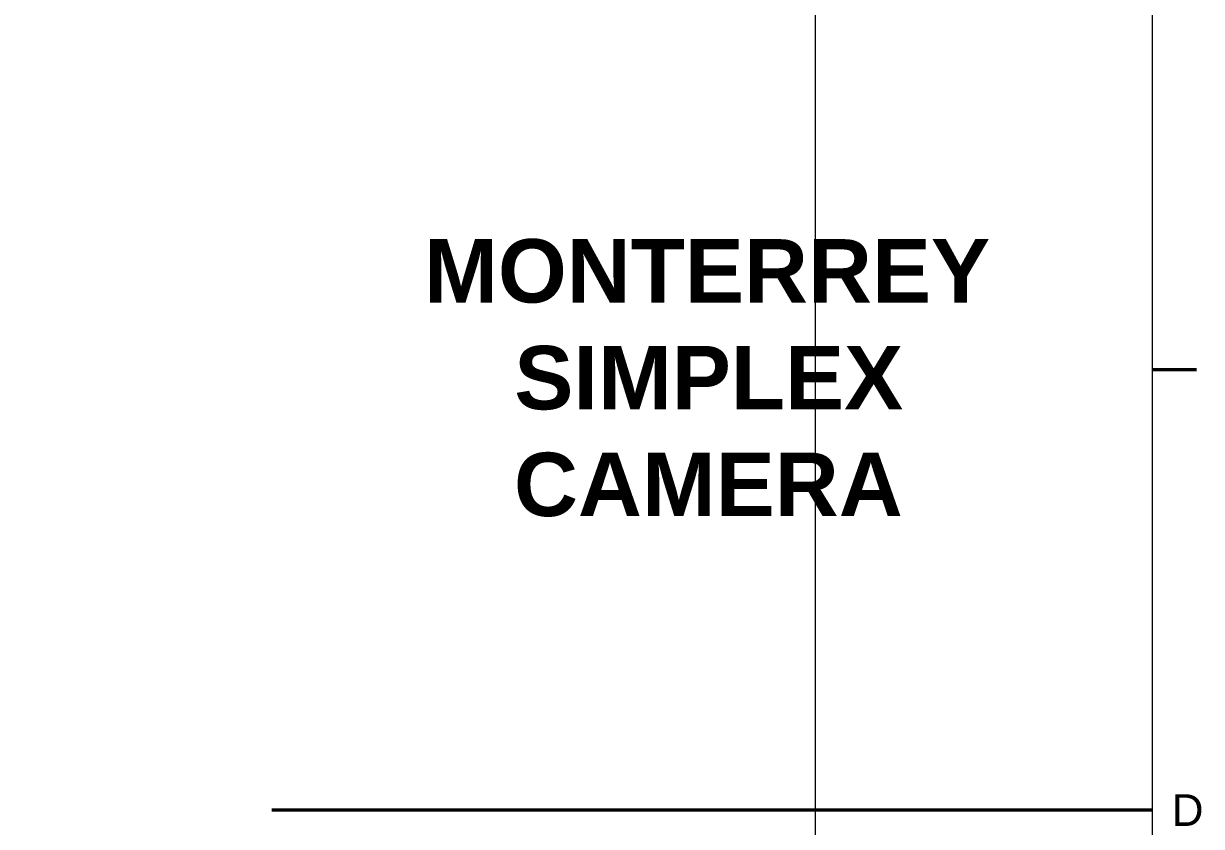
# Paper-space layout 'A732' of a CAD drawing. Header units: centimetres, sheet in millimetres. Extents: x 12 to 578, y 3 to 408.
# Drawn here: x 508.4 to 575.2, y 204.9 to 250.5 of the extents above; entities that cross this region are included whole.
import ezdxf
from ezdxf.enums import TextEntityAlignment as Align

# ---------------------------------------------------------------- set-up
doc = ezdxf.new("R2010")
doc.units = ezdxf.units.CM
doc.layers.add('G-ANNO-NPLT', color=2, linetype='Continuous', lineweight=18, plot=False)
doc.layers.add('G-ANNO-TEXT', color=3, linetype='Continuous', lineweight=18)
doc.layers.add('G-ANNO-TTLB', color=3, linetype='Continuous', lineweight=18)
doc.styles.add('ARIAL', font='arial.ttf')
doc.styles.add('ARIAL-BOLD', font='arialbd.ttf')

# ---------------------------------------------------------------- blocks, each defined once
blk = doc.blocks.new('BLOCK_TITLE')
at = {"layer": 'G-ANNO-TTLB', "const_width": 0.18}
blk.add_lwpolyline([(0, 200), (-50, 200)], dxfattribs=at)
at = {"layer": 'G-ANNO-TEXT', "style": 'ARIAL-BOLD'}
for tag, p, height in [('PROJECT_TITLE_001', (-41.196, 228.219), 3.6), ('PROJECT_TITLE_002', (-36.081, 222.158), 3.6), ('PROJECT_TITLE_003', (-34.579, 216.097), 3.6), ('STUDENTS_001', (-30.84, 153.055), 1.8), ('DRAWING_TITLE_001', (-32.359, 142.662), 1.8), ('NOTES_001', (-25.172, 124.1), 1.8), ('FILENAME_001', (-35.854, 109.022), 1.8)]:
    blk.add_attdef(tag, p, '', height=height, dxfattribs=at)
at = {"layer": 'G-ANNO-TEXT', "style": 'ARIAL-BOLD', "flags": 2}
for tag, p in [('CLASS_001', (-38.723, 194.274)), ('CLASS_002', (-34.958, 191.243)), ('PROFESSOR_001', (-35.553, 175.357))]:
    blk.add_attdef(tag, p, '', height=1.8, dxfattribs=at)
at = {"layer": 'G-ANNO-TEXT', "style": 'ARIAL-BOLD'}
for tag, p in [('VERSION_9', (-49, 92.5)), ('VERSION_8', (-49, 87.5)), ('VERSION_7', (-49, 82.5)), ('VERSION_6', (-49, 77.5)), ('VERSION_5', (-49, 72.5)), ('VERSION_4', (-49, 67.5)), ('VERSION_3', (-49, 62.5)), ('VERSION_2', (-49, 57.5)), ('VERSION_1', (-49, 52.5)), ('SHEET_TOTAL', (-5.681, 47.981)), ('DATE', (-39.015, 5.53)), ('REV', (-39.015, 2.506))]:
    blk.add_attdef(tag, text='', height=1.8, dxfattribs=at).set_placement(p, align=Align.MIDDLE_LEFT)
for tag, p in [('DATA_9', (-2.806, 92.5)), ('DATA_8', (-2.806, 87.5)), ('DATA_7', (-2.806, 82.5)), ('DATA_6', (-2.806, 77.5)), ('DATA_5', (-2.806, 72.5)), ('DATA_4', (-2.806, 67.5)), ('DATA_3', (-2.806, 62.5)), ('DATA_2', (-2.806, 57.5)), ('DATA_1', (-2.806, 52.5)), ('SHEET_COPY', (-11.423, 47.981)), ('SCALE', (-4.416, 5.53))]:
    blk.add_attdef(tag, text='', height=1.8, dxfattribs=at).set_placement(p, align=Align.MIDDLE_RIGHT)
blk.add_attdef('SHEET', text='', height=9.6, dxfattribs=at).set_placement((-25, 25), align=Align.MIDDLE_CENTER)

psp = doc.layouts.new('A732')

# ---------------------------------------------------------------- linework, layer by layer
at = {"layer": 'G-ANNO-NPLT'}
psp.add_lwpolyline([(45.51, 386.579), (553.312, 386.579), (553.312, 31.683), (45.51, 31.683)], close=True, dxfattribs=at)
at = {"layer": 'G-ANNO-TTLB'}
psp.add_line((572.476, 6.396), (572.476, 404.812), dxfattribs=at)
at = {"layer": 'G-ANNO-TTLB', "const_width": 0.18, "flags": 128}
psp.add_lwpolyline([(574.976, 230.812), (572.476, 230.812)], dxfattribs=at)

# ---------------------------------------------------------------- texts
at = {"layer": 'G-ANNO-TEXT', "style": 'ARIAL'}
psp.add_text('D', height=1.8, dxfattribs=at).set_placement((574.459, 205.812), align=Align.MIDDLE_CENTER)

# ---------------------------------------------------------------- next in the draw order: block references
ref = psp.add_blockref('BLOCK_TITLE', (572.476, 5.812))
ref.add_attrib('PROJECT_TITLE_001', 'MONTERREY', (531.123, 234.622), dxfattribs={"layer": 'G-ANNO-TEXT', "height": 3.6, "style": 'ARIAL-BOLD'})
ref.add_attrib('PROJECT_TITLE_002', 'SIMPLEX', (536.244, 228.56), dxfattribs={"layer": 'G-ANNO-TEXT', "height": 3.6, "style": 'ARIAL-BOLD'})
ref.add_attrib('PROJECT_TITLE_003', 'CAMERA', (536.224, 222.499), dxfattribs={"layer": 'G-ANNO-TEXT', "height": 3.6, "style": 'ARIAL-BOLD'})

doc.saveas('drawing.dxf')
